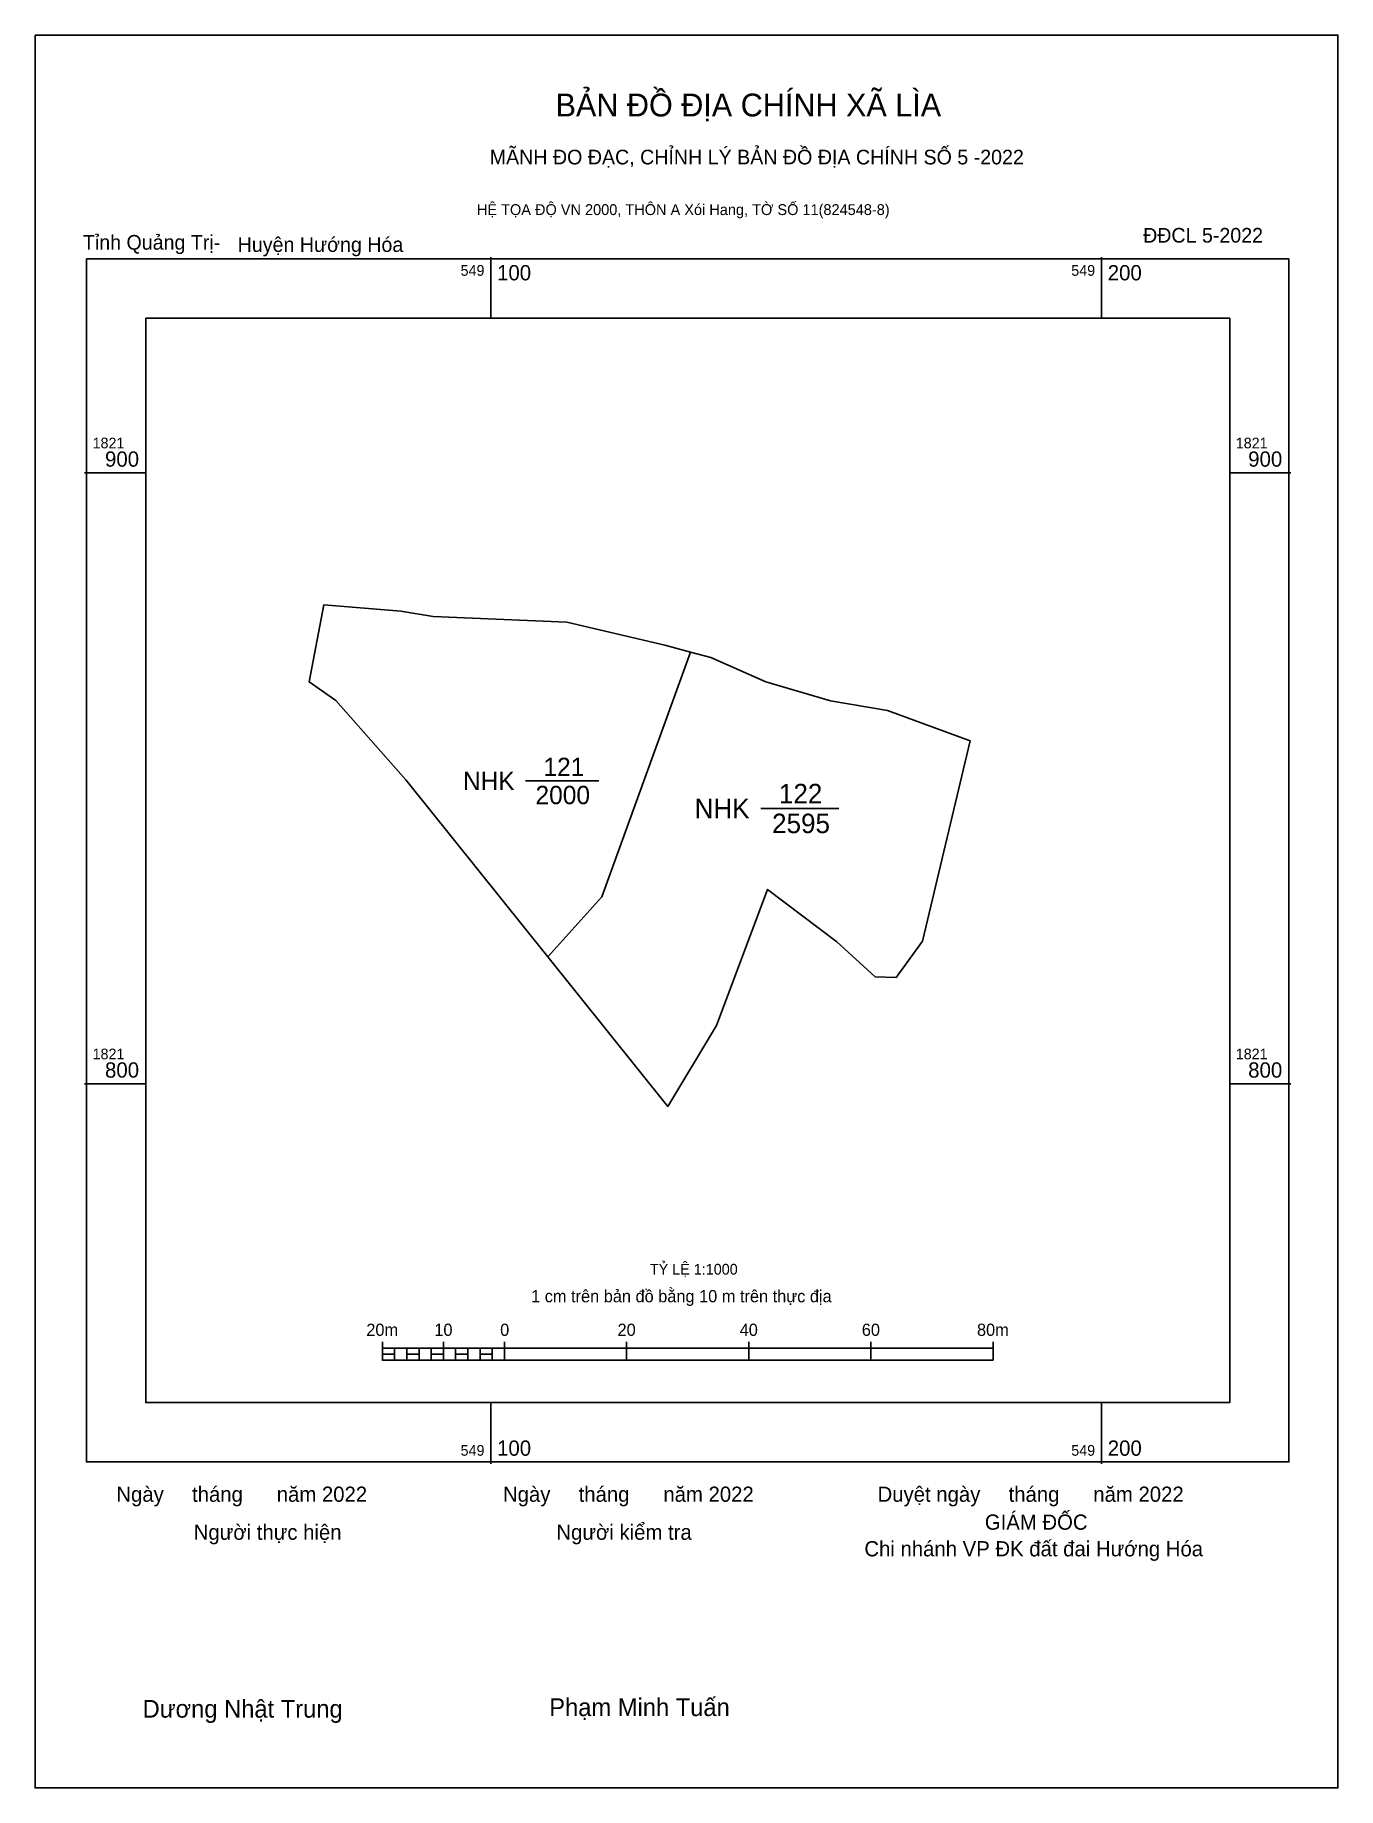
# Model space of a CAD drawing. Extents: x 549061 to 549274, y 1821685 to 1821972.
import ezdxf

# ---------------------------------------------------------------- set-up
doc = ezdxf.new("R2010")
doc.units = 0
for name, color, linetype in [('Level 10', 7, 'Continuous'), ('Level 13', 7, 'Continuous'), ('Level 15', 7, 'Continuous'), ('Level 27', 7, 'Continuous'), ('Level 55', 7, 'Continuous'), ('Level 6', 7, 'Continuous'), ('Level 62', 7, 'Continuous'), ('Level 63', 7, 'Continuous'), ('Level 9', 7, 'Continuous')]:
    doc.layers.add(name, color=color, linetype=linetype)

msp = doc.modelspace()

# ---------------------------------------------------------------- linework, layer by layer
at = {"layer": 'Level 10'}
for points in [[(549153.38, 1821830.6), (549144.58, 1821820.76), (549121.32, 1821849.76), (549109.83, 1821862.71), (549105.49, 1821865.78), (549107.85, 1821878.37), (549120.47, 1821877.33), (549125.79, 1821876.48), (549147.69, 1821875.55), (549163.72, 1821871.77), (549167.94, 1821870.64)], [(549172.17, 1821809.54), (549164.21, 1821796.29), (549144.58, 1821820.76), (549153.38, 1821830.6), (549167.94, 1821870.64), (549171.25, 1821869.75), (549180.25, 1821865.81), (549190.85, 1821862.65), (549200.16, 1821861.1), (549213.71, 1821856.13), (549205.89, 1821823.34), (549201.61, 1821817.4), (549198.15, 1821817.5), (549191.88, 1821823.22), (549180.54, 1821831.81)]]:
    msp.add_lwpolyline(points, close=True, dxfattribs=at)
at = {"layer": 'Level 15'}
msp.add_lwpolyline([(549060.58, 1821971.65), (549273.94, 1821971.65), (549273.94, 1821684.74), (549060.58, 1821684.74)], close=True, dxfattribs=at)
at = {"layer": 'Level 27'}
for p, q in [((549167.94, 1821870.64), (549167.95, 1821870.63)), ((549105.49, 1821865.78), (549105.48, 1821865.79)), ((549144.58, 1821820.76), (549144.59, 1821820.75))]:
    msp.add_line(p, q, dxfattribs=at)
at = {"layer": 'Level 55'}
msp.add_line((549140.88, 1821849.56), (549152.91, 1821849.56), dxfattribs=at)
at = {"layer": 'Level 62'}
msp.add_lwpolyline([(549078.7, 1821925.31), (549256.21, 1821925.31), (549256.21, 1821747.8), (549078.7, 1821747.8)], close=True, dxfattribs=at)
at = {"layer": 'Level 63'}
for p, q in [((549135.24, 1821935.31), (549135.24, 1821925.31)), ((549235.24, 1821935.31), (549235.24, 1821925.31)), ((549068.7, 1821900), (549078.7, 1821900)), ((549256.21, 1821900), (549266.21, 1821900)), ((549068.7, 1821800), (549078.7, 1821800)), ((549256.21, 1821800), (549266.21, 1821800)), ((549117.46, 1821757.73), (549117.46, 1821754.73)), ((549117.46, 1821756.73), (549217.46, 1821756.73)), ((549119.46, 1821756.73), (549119.46, 1821754.73)), ((549121.46, 1821756.73), (549121.46, 1821754.73)), ((549123.46, 1821756.73), (549123.46, 1821754.73)), ((549125.46, 1821756.73), (549125.46, 1821754.73)), ((549127.46, 1821757.73), (549127.46, 1821754.73)), ((549127.46, 1821756.73), (549127.46, 1821754.73)), ((549129.46, 1821756.73), (549129.46, 1821754.73)), ((549131.46, 1821756.73), (549131.46, 1821754.73)), ((549133.46, 1821756.73), (549133.46, 1821754.73)), ((549135.46, 1821756.73), (549135.46, 1821754.73)), ((549137.46, 1821757.73), (549137.46, 1821754.73)), ((549137.46, 1821756.73), (549137.46, 1821754.73)), ((549157.46, 1821757.73), (549157.46, 1821754.73)), ((549177.46, 1821757.73), (549177.46, 1821754.73)), ((549197.46, 1821757.73), (549197.46, 1821754.73)), ((549217.46, 1821757.73), (549217.46, 1821754.73)), ((549117.46, 1821754.73), (549217.46, 1821754.73)), ((549135.24, 1821747.8), (549135.24, 1821737.8)), ((549235.24, 1821747.8), (549235.24, 1821737.8))]:
    msp.add_line(p, q, dxfattribs=at)
for points in [[(549069.01, 1821935), (549265.9, 1821935), (549265.9, 1821738.11), (549069.01, 1821738.11)], [(549117.46, 1821755.73), (549119.46, 1821755.73), (549119.46, 1821754.73), (549117.46, 1821754.73)], [(549117.46, 1821755.73), (549119.46, 1821755.73), (549119.46, 1821754.73), (549117.46, 1821754.73)], [(549121.46, 1821755.73), (549123.46, 1821755.73), (549123.46, 1821754.73), (549121.46, 1821754.73)], [(549125.46, 1821755.73), (549127.46, 1821755.73), (549127.46, 1821754.73), (549125.46, 1821754.73)], [(549129.46, 1821755.73), (549131.46, 1821755.73), (549131.46, 1821754.73), (549129.46, 1821754.73)], [(549133.46, 1821755.73), (549135.46, 1821755.73), (549135.46, 1821754.73), (549133.46, 1821754.73)]]:
    msp.add_lwpolyline(points, close=True, dxfattribs=at)
at = {"layer": 'Level 9'}
msp.add_line((549179.46, 1821845.05), (549192.21, 1821845.05), dxfattribs=at)

# ---------------------------------------------------------------- texts
at = {"layer": 'Level 13'}
for s, height, p in [('121', 3, (549143.84, 1821850.36)), ('NHK', 3, (549130.65, 1821848.06)), ('2000', 3, (549142.54, 1821845.76)), ('122', 3.186, (549182.4, 1821845.9)), ('NHK', 3.186, (549168.59, 1821843.46)), ('2595', 3.186, (549181.28, 1821841.02))]:
    msp.add_text(s, height=height, dxfattribs=at).set_placement(p)
at = {"layer": 'Level 6'}
msp.add_text('TỶ LỆ 1:1000', height=1.7579, dxfattribs=at).set_placement((549161.27, 1821768.76))
at = {"layer": 'Level 63'}
for s, height, p in [('BẢN ĐỒ ĐỊA CHÍNH XÃ LÌA', 3.7437, (549145.82, 1821958.33)), ('MÃNH ĐO ĐẠC, CHỈNH LÝ BẢN ĐỒ ĐỊA CHÍNH SỐ 5 -2022', 2.4022, (549135.04, 1821950.48)), ('HỆ TỌA ĐỘ VN 2000, THÔN A Xói Hang, TỜ SỐ 11(824548-8)', 1.7782, (549132.94, 1821942.19)), ('549', 1.75, (549130.27, 1821932.25)), ('100', 2.5, (549136.24, 1821931.5)), ('549', 1.75, (549230.27, 1821932.25)), ('200', 2.5, (549236.24, 1821931.5)), ('1821', 1.75, (549070.01, 1821904)), ('1821', 1.75, (549257.21, 1821904)), ('900', 2.5, (549072.04, 1821901)), ('900', 2.5, (549259.24, 1821901)), ('D', 0.01, (549105.49, 1821865.78)), ('1821', 1.75, (549070.01, 1821804)), ('1821', 1.75, (549257.21, 1821804)), ('800', 2.5, (549072.04, 1821801)), ('800', 2.5, (549259.24, 1821801)), ('1 cm trên bản đồ bằng 10 m trên thực địa', 2, (549141.82, 1821764.23)), ('20m', 2, (549114.83, 1821758.73)), ('10', 2, (549125.97, 1821758.73)), ('0', 2, (549136.75, 1821758.73)), ('20', 2, (549155.97, 1821758.73)), ('40', 2, (549175.97, 1821758.73)), ('60', 2, (549195.97, 1821758.73)), ('80m', 2, (549214.83, 1821758.73)), ('549', 1.75, (549130.27, 1821739.11)), ('100', 2.5, (549136.24, 1821739.11)), ('549', 1.75, (549230.27, 1821739.11)), ('200', 2.5, (549236.24, 1821739.11)), ('Ngày     tháng      năm 2022', 2.4883, (549073.9, 1821731.57)), ('Ngày     tháng      năm 2022', 2.4883, (549137.21, 1821731.57)), ('Duyệt ngày     tháng      năm 2022', 2.4883, (549198.55, 1821731.57)), ('GIÁM ĐỐC', 2.488, (549216.12, 1821727)), ('Người thực hiện', 2.4883, (549086.57, 1821725.35)), ('Người kiểm tra', 2.4883, (549145.96, 1821725.35)), ('Chi nhánh VP ĐK đất đai Hướng Hóa', 2.4883, (549196.39, 1821722.64)), ('Dương Nhật Trung', 2.9024, (549078.2, 1821696.24)), ('Phạm Minh Tuấn', 2.9024, (549144.79, 1821696.5))]:
    msp.add_text(s, height=height, dxfattribs=at).set_placement(p)
at = {"layer": 'Level 9'}
for s, p in [('Tỉnh Quảng Trị-', (549068.42, 1821936.52)), ('Huyện Hướng Hóa', (549093.77, 1821936.16)), ('ĐĐCL 5-2022', (549242.03, 1821937.68))]:
    msp.add_text(s, height=2.4022, dxfattribs=at).set_placement(p)

doc.saveas('drawing.dxf')
